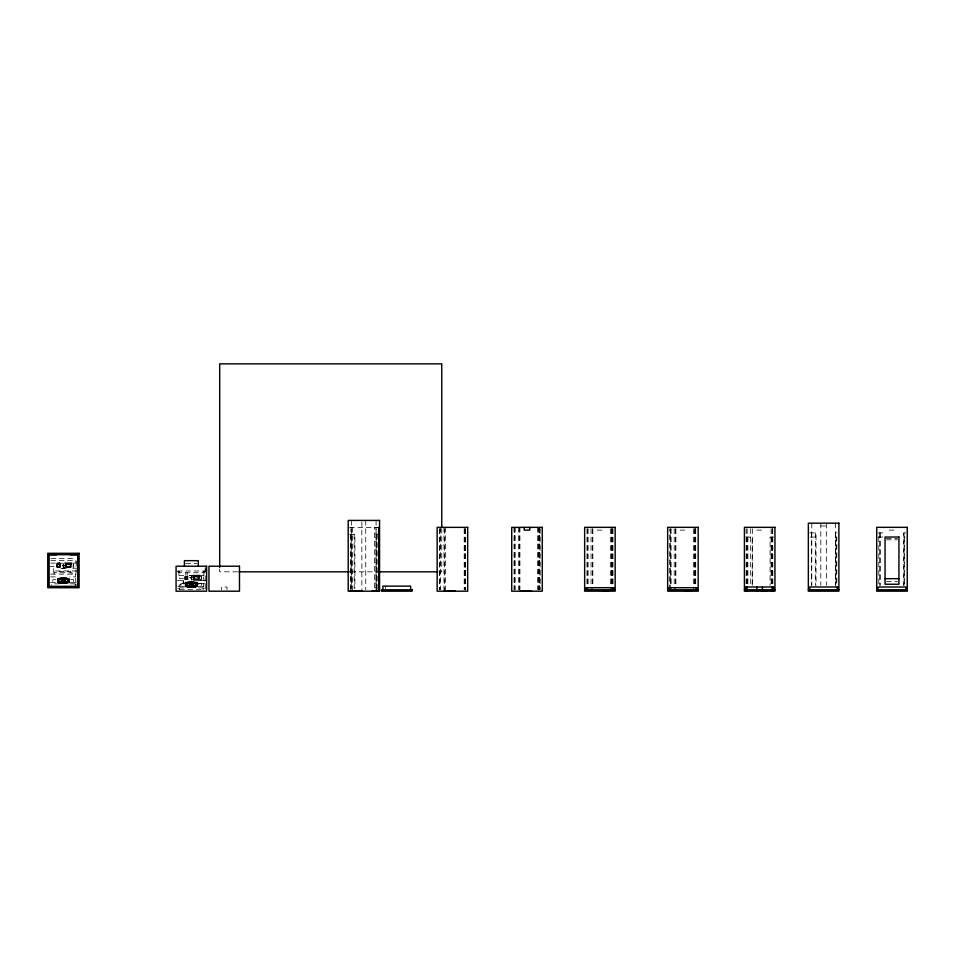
<?xml version="1.0" encoding="UTF-8"?>
<svg xmlns="http://www.w3.org/2000/svg" width="955" height="955" viewBox="0 0 955 955"><rect width="100%" height="100%" fill="white"/><g stroke="black" fill="none" stroke-linecap="round" stroke-linejoin="round"><path stroke-width="0.72" stroke-dasharray="4.78 3.58" d="M63.305 564.333L62.899 566.017L63.496 565.957M177.463 580.401L183.766 580.389L183.766 578.587L179.552 578.587L179.552 575.614M375.96 527.363L377.344 527.363L375.96 527.363L375.96 588.316M197.936 580.389L201.171 580.33L201.171 575.507M820.799 525.942L826.35 525.942M349.59 527.363L378.729 527.363M597.078 530.109L602.629 530.109M680.091 530.109L685.642 530.109M756.849 530.109L762.4 530.109M889.165 530.109L894.716 530.109M809.733 532.89L816.036 532.89L816.036 585.403M835.362 532.89L837.046 532.89M878.111 532.89L884.402 532.89M905.865 532.89L903.74 532.89L903.74 585.403M349.59 534.299L354.914 534.299L354.914 588.34M376.091 534.299L378.18 534.299M745.807 537.044L752.218 537.044L752.218 585.391M773.562 537.044L770.088 537.044L770.088 585.391M810.425 537.044L816.036 537.044M835.41 537.044L836.795 537.044L836.795 585.391M878.111 537.044L884.402 537.044M903.776 537.044L905.173 537.044M886.431 538.441L897.533 538.441M886.431 539.826L897.533 539.826M51.009 558.591L75.851 558.591M50.937 560.346L75.923 560.346L75.923 563.116L72.974 563.116M50.937 563.116L55.354 563.116M185.795 563.438L196.897 563.438M73.213 564.333L73.822 566.017L73.213 565.957M62.278 565.826L65.059 565.826M49.135 566.387L54.459 566.387L54.459 567.771L53.707 567.771L53.707 571.377L54.459 572.069L50.89 572.069M63.496 567.163L64.713 567.163M63.496 564.333L63.496 567.974L65.418 567.974M62.278 568.189L65.059 568.189M72.723 568.189L77.033 568.189M60.893 568.368L65.059 568.368M77.033 570.959L55.509 570.959L55.509 568.189M177.511 570.971L205.265 570.971L205.265 567.509M177.463 571.496L179.552 571.496L179.552 572.558L178.167 572.558L178.167 575.614L184.088 575.507M205.218 571.496L203.14 571.496L203.14 572.558L204.525 572.558L204.525 575.614L197.936 575.507M237.58 571.818L219.698 571.818L219.698 568.846M350.843 571.818L377.667 571.818M438.775 571.818L441.759 571.818L441.759 528.736M50.615 574.122L75.588 574.122L75.588 576.904L69.715 576.904M189.15 575.507L194.701 575.507M191.466 576.319L192.671 576.319M199.965 576.319L201.171 576.319M191.466 576.725L190.857 578.396L191.466 578.336M201.171 576.725L201.78 578.396L201.171 578.336M50.615 576.904L56.488 576.904M191.466 579.554L192.671 579.554M199.965 579.554L201.171 579.554M55.82 579.673L52.847 579.673L52.847 582.455M70.682 579.673L73.654 579.673L73.654 582.455M205.218 580.401L203.904 580.401L203.14 575.614M200.681 580.568L204.991 580.568L204.991 583.35L199.249 583.35M886.431 581.452L897.533 581.452M76.555 582.037L75.648 582.037L76.34 559.928L75.648 558.997M50.615 582.455L56.285 582.455M70.467 582.455L76.137 582.455L76.137 583.839L69.047 583.839M198.64 583.732L201.624 583.732L201.624 586.513M205.218 583.732L203.367 583.732L203.367 586.334L204.752 586.334L204.752 588.28L203.093 588.28M59.126 583.839L51.594 583.839L51.594 585.642M76.555 584.257L75.648 584.257L75.648 586.334M177.833 586.334L179.218 586.334L179.218 584.842L183.766 584.842L183.766 583.732L180.805 583.732L180.805 586.513M184.243 586.513L178.573 586.513L178.573 587.898L184.243 587.898M198.425 586.513L204.107 586.513L204.107 587.898L198.425 587.898M177.833 588.28L179.504 588.28M179.552 589.701L203.14 589.701M377.344 527.363L374.563 527.363L374.563 589.808M63.496 567.974L66.743 567.998M61.383 563.199L63.675 563.211M62.493 565.097L65.943 565.121M189.305 575.59L192.755 575.614M189.305 577.477L193.901 577.512M183.074 580.401L183.074 583.732M904.54 537.044L904.54 585.391M904.003 532.89L904.003 585.403M880.152 532.89L880.152 585.403M879.853 532.89L879.853 585.403M878.803 537.044L878.803 585.391M836.174 537.044L836.174 585.391M835.637 532.89L835.637 585.403M835.362 523.173L835.362 585.403M826.35 523.173L826.35 585.331M820.799 523.173L820.799 585.331M815.343 532.89L815.343 585.403M811.774 523.173L811.774 585.403M811.487 532.89L811.487 585.403M772.762 528.819L772.87 585.391M772.488 528.724L772.488 585.391M772.117 528.819L772.117 585.32M771.485 537.044L771.485 585.391M771.103 528.819L771.103 585.32M752.636 528.819L752.636 585.32M750.69 528.724L750.69 585.391M747.884 537.044L747.884 585.391M747.144 528.819L747.144 585.32M746.368 537.044L746.368 585.391M746.165 528.819L746.165 585.32M695.729 528.819L695.729 589.784M695.55 528.819L695.55 589.784M695.359 528.819L695.359 586.812M694.727 528.819L694.727 586.812M694.345 528.819L694.345 586.812M693.33 528.819L693.33 589.784M675.877 528.819L675.877 586.812M675.46 528.819L675.46 589.784M674.206 528.819L674.206 589.784M671.126 528.819L671.126 589.784M670.386 528.819L670.386 589.784M612.979 528.819L613.026 589.784M612.537 528.819L612.704 589.784M612.334 528.819L612.334 589.784M611.701 528.819L611.701 586.812M611.319 528.819L611.319 589.784M610.317 528.819L610.317 589.784M592.852 528.819L592.852 586.812M592.434 528.819L592.434 589.784M591.05 528.819L591.05 589.784M588.113 528.819L588.113 589.784M587.361 528.819L587.361 589.784M587.003 528.819L586.943 589.784M540.064 528.843L540.064 589.808M539.79 527.363L539.838 589.808M539.623 527.363L539.623 589.808M539.42 527.363L539.42 589.808M538.787 527.363L538.787 589.808M538.405 527.363L538.405 589.808M537.402 527.363L537.402 589.808M519.938 527.363L519.938 589.808M519.52 527.363L519.52 589.808M518.541 527.363L518.541 589.808M515.199 527.363L515.199 589.808M514.447 527.363L514.447 589.808M514.363 527.363L514.363 589.808M514.029 527.363L514.029 589.808M465.491 528.843L465.491 589.808M465.204 528.843L465.204 589.808M464.894 528.843L464.894 589.808M464.846 528.843L464.846 589.808M464.202 528.843L464.202 589.808M445.352 527.363L445.352 589.808M444.66 528.843L444.66 589.808M443.968 527.363L443.968 589.808M440.613 527.363L440.613 589.808M439.921 528.843L439.861 589.808M439.587 528.843L439.587 589.808M385.665 586.131L385.665 588.578M377.01 534.299L377.01 589.808M376.783 534.299L376.783 589.808M376.461 534.299L376.461 589.808M376.318 534.299L376.318 589.808M376.091 520.415L376.091 589.808M365.741 520.415L365.741 589.808M361.85 521.896L361.85 589.808M354.15 534.299L354.221 588.34M352.359 527.363L352.359 589.808M351.667 534.299L351.667 588.34M351.345 520.415L351.345 588.34M350.974 527.363L350.974 589.808M350.64 534.299L350.64 589.808M227.004 589.808L227.004 587.027L221.453 587.027L221.453 589.808M205.218 567.604L205.218 589.808M203.881 575.507L203.881 572.725L178.895 572.725L178.895 575.507M203.14 587.898L203.093 589.808M191.466 575.507L191.466 580.365M187.228 572.737L187.228 575.507M185.843 572.737L185.843 575.507M183.467 580.568L183.467 583.35M179.552 587.898L179.504 589.808M75.182 583.839L75.182 585.642M73.213 563.116L73.213 567.974M72.114 574.122L72.114 572.737L54.077 572.737L54.077 574.122M70.73 572.737L70.73 571.353L59.628 571.353L59.628 572.737M73.416 564.333L73.416 565.957L73.416 564.333M191.263 576.725L191.263 578.336L191.263 576.725M201.374 576.725L201.374 578.336L201.374 576.725M670.016 589.784L670.016 528.819L669.968 589.784"/><path stroke-width="1.43" d="M195.071 586.466L196.539 585.069L195.906 583.087L186.822 583.087L186.309 584.735M186.309 583.899L186.165 584.866L186.87 583.493L195.859 583.493L196.897 584.114L196.157 584.735M196.563 584.973L195.656 583.493M59.938 581.989C59.568 583.612 63.937 583.529 63.388 581.989L63.687 582.753L66.874 582.275M195.787 583.505C196.491 581.344 186.416 581.249 186.929 583.493M187.311 584.914L187.204 586.442M66.838 582.645L66.874 581.989M186.965 582.837L195.727 583.051M191.334 586.704L187.896 586.334M67.256 581.893L68.092 581.058M195.214 585.952L196.05 585.117M68.521 580.664L68.521 579.852M186.583 583.899L185.831 584.185L186.583 584.735M187.669 582.789L187.586 583.493M59.115 579.434L67.901 579.434L68.736 580.676M189.221 583.875C188.505 585.14 194.092 585.152 193.59 583.887M353.875 590.703L349.59 591.193L355.487 590.691M61.251 579.816C60.38 581.046 66.373 581.118 65.561 579.816M70.3 554.7L77.725 554.7L77.725 586.334L49.135 586.334L49.135 554.7L77.725 554.7M49.135 554.7L56.512 554.7M64.892 563.116L71.828 563.116M57.431 564.333L59.723 564.333M239.072 571.818L349.351 571.818M379.159 571.818L437.283 571.818M192.85 575.507L199.786 575.507M187.681 576.725L185.163 576.832L185.163 579.267L187.455 579.267L187.455 576.832M885.046 578.682L898.93 578.682M187.681 579.148L185.389 579.148L185.389 576.725M68.736 579.84L67.769 579.434M58.004 581.989L68.808 581.989M58.004 582.407C58.207 583.147 71.84 584.126 67.948 579.028C65.346 577.286 53.599 578.384 59.807 582.407M57.706 582.455L69.047 582.455M184.9 583.35L187.765 583.35M194.939 583.35L197.816 583.35M195.668 583.732L198.64 583.732M185.962 586.06L196.766 586.06M185.258 586.513L197.005 586.513M584.639 589.784L615.163 589.784M667.664 589.784L698.189 589.784M744.423 589.784L774.947 589.784M808.348 589.784L838.884 589.784M876.726 589.784L907.25 589.784M351.428 591.121L362.506 591.121M443.92 591.121L455.225 591.121M520.093 591.121L531.553 591.121M602.056 591.193L607.607 591.193M685.081 591.193L690.632 591.193M761.839 591.193L767.39 591.193M187.717 586.466L186.165 584.973M372.235 590.691L378.18 591.193L373.847 590.715M67.829 579.446C68.784 577.572 58.183 577.321 58.971 579.422M186.667 585.105L187.514 585.952M195.429 584.914L195.524 586.442M837.451 587.003L837.487 589.784L837.487 587.003L809.733 587.003L809.733 589.784M905.865 589.784L905.865 587.003L878.111 587.003L878.111 589.784M773.562 591.169L773.562 587.003L745.807 587.003L745.807 591.169M772.81 587.003L772.81 591.169M772.117 587.003L772.117 591.169M762.4 587.003L762.4 591.169M756.849 587.003L756.849 591.169M747.144 587.003L747.144 591.169M746.165 587.003L746.165 591.169M696.804 589.784L696.804 587.695L669.049 587.695L669.049 589.784M669.849 587.695L669.849 589.784M613.779 589.784L613.779 587.695L586.024 587.695L586.024 589.784M586.824 587.695L586.824 589.784M529.762 527.363L529.762 530.132L524.211 530.132L524.211 527.363M441.759 527.256L441.759 363.855L219.698 363.855L219.698 567.354M410.65 589.796L410.65 586.131L382.895 586.131L382.895 589.796M378.729 527.363L378.729 591.193M198.282 566.22L198.282 560.669L184.411 560.669L184.411 566.22M194.832 586.06C195.345 587.683 190.916 587.612 191.382 586.06M193.447 586.466L190.881 586.466M58.613 579.745L58.028 580.664L58.625 579.685M69.023 581.44L67.638 582.825L59.174 582.825L57.789 581.44L57.789 578.599L69.023 578.599L69.023 581.44M197.231 585.403L195.154 587.265L187.526 587.265L185.437 585.403L185.437 582.478L197.231 582.478L197.231 585.403M379.565 520.415L348.205 520.415L348.205 591.193L379.565 591.193L379.565 520.415M838.884 523.173L808.348 523.173L808.348 591.169L838.884 591.169L838.884 523.173M467.675 527.363L437.139 527.363L437.139 591.193L467.675 591.193L467.675 527.363M542.249 527.363L511.725 527.363L511.725 591.193L542.249 591.193L542.249 527.363M615.163 527.339L584.639 527.339L584.639 591.169L615.163 591.169L615.163 527.339M698.189 527.339L667.664 527.339L667.664 591.169L698.189 591.169L698.189 527.339M774.947 527.339L744.423 527.339L744.423 591.169L774.947 591.169L774.947 527.339M907.25 527.339L876.726 527.339L876.726 591.169L907.25 591.169L907.25 527.339M898.93 537.044L885.046 537.044L885.046 584.233L898.93 584.233L898.93 537.044M79.11 553.303L47.75 553.303L47.75 587.719L79.11 587.719L79.11 553.303M59.723 563.116L57.431 563.116L57.431 566.769L59.723 566.769L59.723 563.116M60.141 563.916L57.014 563.916L57.014 567.175L60.141 567.175L60.141 563.916M70.861 563.916L65.859 563.916L65.859 567.175L70.861 567.175L70.861 563.916M70.443 564.333L66.277 564.333L66.277 566.769L70.443 566.769L70.443 564.333M206.614 566.22L176.078 566.22L176.078 591.193L206.614 591.193L206.614 566.22M239.49 566.22L208.954 566.22L208.954 591.193L239.49 591.193L239.49 566.22M199.046 576.128L193.495 576.128L193.495 579.948L199.046 579.948L199.046 576.128M198.401 576.725L194.235 576.725L194.235 579.148L198.401 579.148L198.401 576.725M412.035 589.796L381.511 589.796L381.511 591.193L412.035 591.193L412.035 589.796M59.556 581.882L58.733 581.046L59.556 581.893"/></g></svg>
